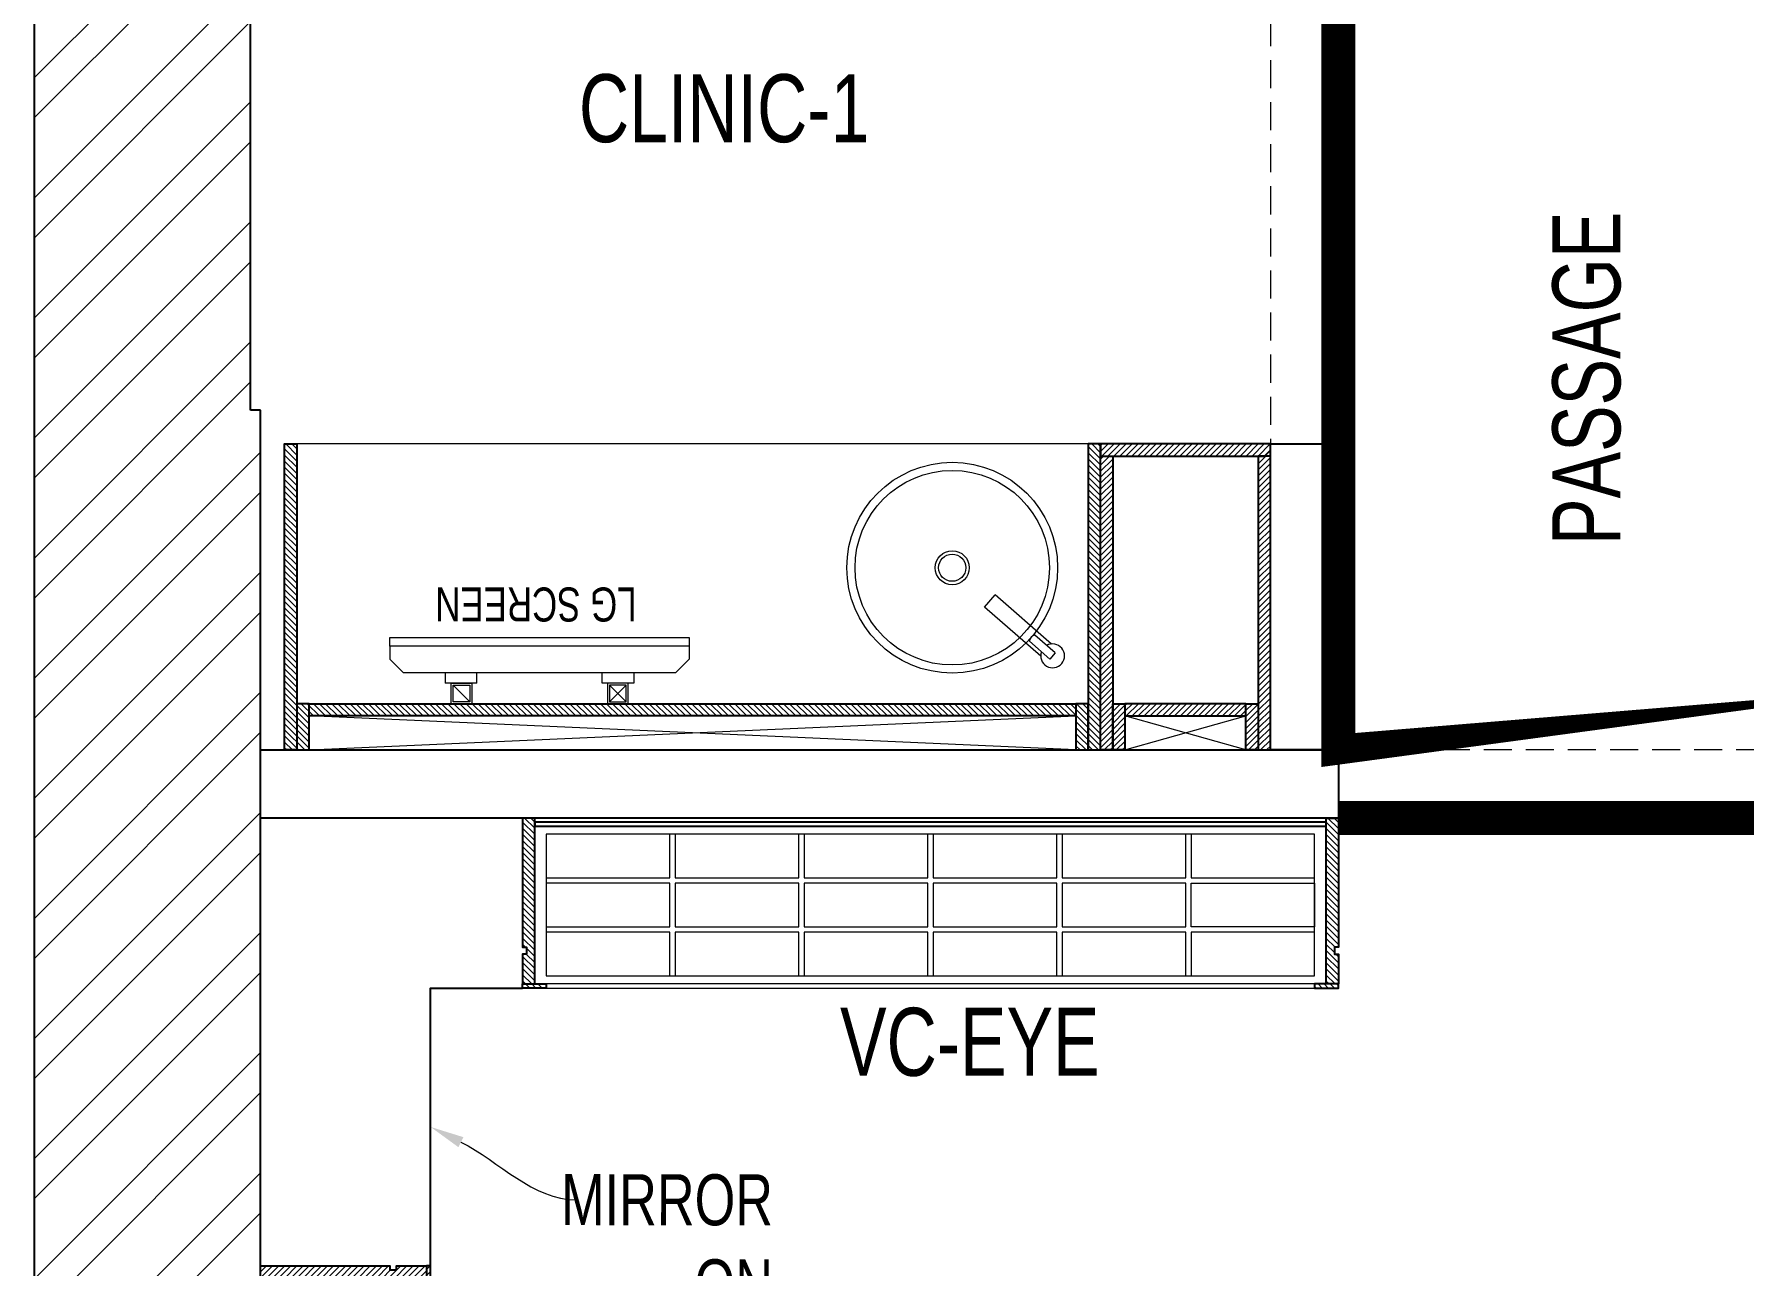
# Model space of a CAD drawing. Header units: feet. Extents: x 3148329 to 3155267, y -6063083 to -6048453.
# Drawn here: x 3148329 to 3150843, y -6052297 to -6050486 of the extents above; entities that cross this region are included whole.
import ezdxf
from ezdxf import colors
from ezdxf.entities.mleader import LeaderData, LeaderLine
from ezdxf.math import Vec2, Vec3

# ---------------------------------------------------------------- set-up
doc = ezdxf.new("R2010")
doc.units = ezdxf.units.FT
doc.header["$LTSCALE"] = 33
doc.header["$MEASUREMENT"] = 0
doc.linetypes.add('a_p6_plan_L18$0$HIDDEN', pattern=[0.375, 0.25, -0.125])
doc.linetypes.add('ACAD_ISO03W100', pattern=[30, 12, -18])
doc.layers.add('A-WALL', color=1, linetype='Continuous')
for name, color, linetype, lineweight in [('Floor-Unit', 1, 'Continuous', 13), ('LENS-DIM', 252, 'Continuous', 5), ('LENS-PARTITION', 21, 'Continuous', 25), ('LENS-TEXT', 31, 'Continuous', 5), ('LENS_CURTAIN', 5, 'a_p6_plan_L18$0$HIDDEN', 9), ('LK-FF&E WALL', 1, 'Continuous', 9), ('LK-FLUTTED FINISH', 20, 'Continuous', 30), ('LK-IT', 3, 'Continuous', 18), ('LK-TILES FINISH', 251, 'Continuous', 5), ('LN-ELEVATION-1', 81, 'Continuous', 25), ('LN-ELEVATION-2', 103, 'Continuous', 20), ('LN-ELEVATION-3', 125, 'Continuous', 18), ('LN-HATCH', 251, 'Continuous', 0), ('PLANO-TXT', 252, 'Continuous', 5), ('TV', 92, 'Continuous', 18)]:
    doc.layers.add(name, color=color, linetype=linetype, lineweight=lineweight)
doc.styles.add('LK TXT', font='GILC____.TTF', dxfattribs={"height": 100})
doc.styles.get("Standard").update_dxf_attribs({"font": 'GILC____.TTF'})
pattern_1 = [(44.99999999999998, (35858.5, -100655.3575484328), (-4.419417382415918, 4.419417382415923), [])]
pattern_2 = [(45, (7858054.083674966, 3504049.203216764), (-4.490128060534575, 4.490128060534575), [])]

# ---------------------------------------------------------------- blocks, each defined once
blk = doc.blocks.new('rtf')
at = {"color": 0, "linetype": 'ByBlock', "lineweight": -2}
for p, q in [((16412.5253540573, -172798.8148984113), (16452.40026456733, -172798.8148984113)), ((16412.5253540573, -172810.8148984113), (16412.5253540573, -172798.8148984113)), ((16412.5253540573, -172810.8148984113), (16452.40026456733, -172810.8148984113)), ((16425.26329468148, -172793.1007600746), (16535.26329468148, -172793.1007600746)), ((16535.26329468148, -172793.1007600746), (16535.26329468148, -172817.1007600746)), ((16425.26329468148, -172817.1007600746), (16535.26329468148, -172817.1007600746))]:
    blk.add_line(p, q, dxfattribs=at)
for centre, radius, start, end in [((16412.5253540573, -172805.1007600746), 17.5, 21.05058810897431, 340.9421780194656), ((16444.53660690578, -172804.8148984114), 9.891264419597851, 322.656233941354, 37.34376605891414)]:
    blk.add_arc(centre, radius, start, end, dxfattribs=at)
blk = doc.blocks.new('dsg')
at = {"color": 0, "linetype": 'ByBlock', "lineweight": -2}
for radius in [155, 143, 25, 20]:
    blk.add_circle((11491.5035008227, -171102.5847399924), radius, dxfattribs=at)
blk.add_blockref('rtf', (-5117.472106590168, 1702.9323767405), dxfattribs=at)
blk = doc.blocks.new('CLINIC - CABINET SINK')
at = {"layer": 'LN-HATCH', "ltscale": 0.5}
h = blk.add_hatch(dxfattribs=at)
h.set_pattern_fill('ANSI31', color=256, scale=2)
h.set_pattern_definition([(45, (4052861.500382861, 1708016.355767586), (-4.490128060534575, 4.490128060534575), [])])
h.paths.add_polyline_path([(-563.359543572413, 156.9999999999999), (564.640456427587, 156.9999999999999), (564.640456427587, 174.9999999999999), (-563.359543572413, 174.9999999999999)])
h.paths.add_polyline_path([(582.6404564275867, 225), (600.6404564275867, 225), (600.6404564275867, -225), (582.6404564275867, -225)])
h.paths.add_polyline_path([(564.640456427587, 225), (582.6404564275867, 225), (582.6404564275867, 156.9999999999999), (564.640456427587, 156.9999999999999)])
h.paths.add_polyline_path([(-581.359543572413, 225), (-599.359543572413, 225), (-599.359543572413, -225), (-581.359543572413, -225)])
h.paths.add_polyline_path([(-581.359543572413, 225), (-563.359543572413, 225), (-563.359543572413, 156.9999999999999), (-581.359543572413, 156.9999999999999)])
at = {"layer": 'LN-ELEVATION-1', "ltscale": 0.5}
for points in [[(-581.359543572413, 225), (-599.359543572413, 225), (-599.359543572413, -225), (-581.359543572413, -225)], [(-581.359543572413, 225), (-563.359543572413, 225), (-563.359543572413, 156.9999999999999), (-581.359543572413, 156.9999999999999)], [(564.640456427587, 225), (582.6404564275867, 225), (582.6404564275867, 156.9999999999999), (564.640456427587, 156.9999999999999)], [(582.6404564275867, 225), (600.6404564275867, 225), (600.6404564275867, -225), (582.6404564275867, -225)], [(-563.359543572413, 156.9999999999999), (564.640456427587, 156.9999999999999), (564.640456427587, 174.9999999999999), (-563.359543572413, 174.9999999999999)]]:
    blk.add_lwpolyline(points, close=True, dxfattribs=at)
at = {"layer": 'LN-ELEVATION-2', "ltscale": 0.5}
blk.add_line((582.6404564275867, -225), (-581.359543572413, -225), dxfattribs=at)
at = {"layer": 'LN-HATCH', "ltscale": 0.5}
for p, q in [((564.640456427587, 225), (-563.359543572413, 174.9999999999999)), ((-563.359543572413, 225), (564.640456427587, 174.9999999999999))]:
    blk.add_line(p, q, dxfattribs=at)
at = {"layer": 'LN-ELEVATION-3', "xscale": -1, "rotation": 41.1558274151866}
blk.add_blockref('dsg', (-103569.3304926871, 136346.6509754679), dxfattribs=at)
blk = doc.blocks.new('CLINIC SCREEN')
at = {"layer": 'TV'}
for p, q in [((-103.1090284836336, 42.85441964946222), (-127.4114311772946, 18.55201695591665)), ((-127.4114311772946, 42.85441964946222), (-103.1090284836336, 18.55201695591665)), ((102.7052824410566, 42.85441964946222), (127.007685134602, 18.55201695591665))]:
    blk.add_line(p, q, dxfattribs=at)
at = {"layer": 'TV', "ltscale": 12}
for p, q in [((-220.0000000000082, -19.41163062257681), (-200.5883693773149, 0)), ((200.5883693773149, 0), (-200.5883693773149, 0)), ((-138.5315413423604, 0), (-138.5315413423604, 15.514207008644)), ((-138.5315413423604, 15.514207008644), (-91.98892031613741, 15.514207008644)), ((-91.98892031613741, 15.514207008644), (-91.98892031613741, 0)), ((91.98892031610741, 15.514207008644), (91.98892031610741, 0)), ((91.98892031610741, 15.514207008644), (138.5315413423595, 15.514207008644)), ((138.5315413423595, 0), (138.5315413423595, 15.514207008644)), ((219.9999999999918, -19.41163062257681), (200.5883693773149, 0)), ((-220.0000000000082, -38.82326124538668), (-220.0000000000082, -19.41163062257681)), ((219.9999999999918, -38.82326124538668), (219.9999999999918, -19.41163062257681))]:
    blk.add_line(p, q, dxfattribs=at)
at = {"layer": 'TV'}
for points in [[(-130.4492315140169, 15.51421661919448), (-100.0712281470269, 15.51421661919448), (-100.0712281470269, 45.89221998606814), (-130.4492315140169, 45.89221998606814)], [(-127.4114311772946, 18.55201695591665), (-103.1090284836336, 18.55201695591665), (-103.1090284836336, 42.85441964946222), (-127.4114311772946, 42.85441964946222)], [(130.0454854713243, 15.51421661919448), (99.66748210433435, 15.51421661919448), (99.66748210433435, 45.89221998606814), (130.0454854713243, 45.89221998606814)], [(127.007685134602, 18.55201695591665), (102.7052824410566, 18.55201695591665), (102.7052824410566, 42.85441964946222), (127.007685134602, 42.85441964946222)]]:
    blk.add_lwpolyline(points, close=True, dxfattribs=at)
at = {"layer": 'TV', "ltscale": 12}
blk.add_lwpolyline([(-220.0000000000082, -51.71278328332107), (-220.0000000000082, -38.82326124538668), (219.9999999999918, -38.82326124538668), (219.9999999999918, -51.71278328332107)], close=True, dxfattribs=at)
at = {"layer": 'Floor-Unit', "color": 0, "ltscale": 2, "insert": (5.199680584678389, -100.4085774972336), "char_height": 50, "attachment_point": 5}
blk.add_mtext_dynamic_manual_height_columns('LG SCREEN', width=466.4796511627907, gutter_width=12.5, heights=[0], dxfattribs=at)
blk = doc.blocks.new('CLINIC - MOP CLOSET')
at = {"layer": 'LN-HATCH', "ltscale": 0.5}
h = blk.add_hatch(dxfattribs=at)
h.set_pattern_fill('ANSI31', color=256, scale=50, angle=360)
h.set_pattern_definition(pattern_1)
h.paths.add_polyline_path([(-106.3595435724128, 216), (-124.3595435724128, 216), (-124.3595435724128, -216), (-106.3595435724128, -216)])
h = blk.add_hatch(dxfattribs=at)
h.set_pattern_fill('ANSI31', color=256, scale=50, angle=360)
h.set_pattern_definition(pattern_1)
h.paths.add_polyline_path([(-106.3595435724128, 216), (-88.35954357241282, 216), (-88.35954357241282, 148), (-106.3595435724128, 148)])
h = blk.add_hatch(dxfattribs=at)
h.set_pattern_fill('ANSI31', color=256, scale=50, angle=360)
h.set_pattern_definition(pattern_1)
h.paths.add_polyline_path([(89.64045642758717, 216), (107.6404564275872, 216), (107.6404564275872, 148), (89.64045642758717, 148)])
h = blk.add_hatch(dxfattribs=at)
h.set_pattern_fill('ANSI31', color=256, scale=50, angle=360)
h.set_pattern_definition(pattern_1)
h.paths.add_polyline_path([(107.6404564275872, 216), (125.6404564275872, 216), (125.6404564275872, -216), (107.6404564275872, -216)])
h = blk.add_hatch(dxfattribs=at)
h.set_pattern_fill('ANSI31', color=256, scale=50, angle=360)
h.set_pattern_definition(pattern_1)
h.paths.add_polyline_path([(-88.35954357241282, 148), (89.64045642758717, 148), (89.64045642758717, 166), (-88.35954357241282, 166)])
h = blk.add_hatch(dxfattribs=at)
h.set_pattern_fill('ANSI31', color=256, scale=50, angle=360)
h.set_pattern_definition([(44.99999999999998, (35894.5, -101037.3575484328), (-4.419417382415918, 4.419417382415923), [])])
h.paths.add_polyline_path([(-115.3595435724055, -216), (-124.3595435724128, -225), (-124.3595435724128, -234), (125.6404564275872, -234), (125.6404564275872, -216)])
at = {"layer": 'LN-ELEVATION-1', "ltscale": 0.5}
for points in [[(-106.3595435724128, 216), (-124.3595435724128, 216), (-124.3595435724128, -216), (-106.3595435724128, -216)], [(-106.3595435724128, 216), (-88.35954357241282, 216), (-88.35954357241282, 148), (-106.3595435724128, 148)], [(89.64045642758717, 216), (107.6404564275872, 216), (107.6404564275872, 148), (89.64045642758717, 148)], [(107.6404564275872, 216), (125.6404564275872, 216), (125.6404564275872, -216), (107.6404564275872, -216)], [(-88.35954357241282, 148), (89.64045642758717, 148), (89.64045642758717, 166), (-88.35954357241282, 166)], [(-124.3595435724128, -225), (-124.3595435724128, -234), (125.6404564275872, -234), (125.6404564275872, -216), (-115.3595435724128, -216)]]:
    blk.add_lwpolyline(points, close=True, dxfattribs=at)
at = {"layer": 'LN-HATCH', "ltscale": 0.5}
for p, q in [((89.64045642758717, 216), (-88.35954357241282, 166)), ((-88.35954357241282, 216), (89.64045642758717, 166))]:
    blk.add_line(p, q, dxfattribs=at)
blk = doc.blocks.new('VC HD 1200')
at = {"layer": 'LN-HATCH', "ltscale": 0.5}
h = blk.add_hatch(dxfattribs=at)
h.set_pattern_fill('ANSI31', color=256, scale=2)
h.set_pattern_definition([(45, (3760859.752907088, 1795248.935917533), (-4.490128060534575, 4.490128060534575), [])])
h.paths.add_polyline_path([(-1200, 250), (-1200, 60), (-1194, 60), (-1194, 50), (-1200, 50), (-1200, 6), (-1182, 6), (-1182, 250)])
h = blk.add_hatch(dxfattribs=at)
h.set_pattern_fill('ANSI31', color=256, scale=2)
h.set_pattern_definition(pattern_2)
h.paths.add_polyline_path([(0, 250), (0, 60), (-6, 60), (-6, 50), (0, 50), (0, 6), (-18, 6), (-18, 250)])
h = blk.add_hatch(dxfattribs=at)
h.set_pattern_fill('ANSI31', color=256, scale=2)
h.set_pattern_definition([(45, (7858047.083674965, 3504049.203216764), (-4.490128060534575, 4.490128060534575), [])])
h.paths.add_polyline_path([(-1165, 6), (-1165, 0), (-1200, 0), (-1200, 6)])
h = blk.add_hatch(dxfattribs=at)
h.set_pattern_fill('ANSI31', color=256, scale=2)
h.set_pattern_definition(pattern_2)
h.paths.add_polyline_path([(-28, 6), (-28, 0), (0, 0), (0, 6)])
at = {"layer": 'LN-ELEVATION-1', "ltscale": 0.5}
for points in [[(-1200, 250), (-1200, 60), (-1194, 60), (-1194, 50), (-1200, 50), (-1200, 6), (-1182, 6), (-1182, 250)], [(-18, 238), (-1182, 238), (-1182, 244), (-18, 244)], [(0, 250), (0, 60), (-6, 60), (-6, 50), (0, 50), (0, 6), (-18, 6), (-18, 250)], [(-1165, 6), (-1165, 0), (-1200, 0), (-1200, 6)], [(-35, 6), (-35, 0), (0, 0), (0, 6)]]:
    blk.add_lwpolyline(points, close=True, dxfattribs=at)
at = {"layer": 'LN-ELEVATION-3', "ltscale": 0.5}
for p, q in [((-1182, 250), (-18, 250)), ((-1165, 6), (-35, 6)), ((-35, 0), (-1165, 0))]:
    blk.add_line(p, q, dxfattribs=at)
for points in [[(-1165.000000000465, 226), (-35, 226), (-35, 18), (-1165.000000000465, 18)], [(-1165.000000000465, 226), (-983.3333333334886, 226), (-983.3333333334886, 162), (-1165.000000000465, 162)], [(-975.3333333334886, 226), (-793.6666666665112, 226), (-793.6666666665112, 162), (-975.3333333334886, 162)], [(-785.6666666665112, 226), (-603.9999999995342, 226), (-603.9999999995342, 162), (-785.6666666665112, 162)], [(-595.9999999995342, 226), (-414.3333333325572, 226), (-414.3333333325572, 162), (-595.9999999995342, 162)], [(-406.3333333325572, 226), (-224.6666666655801, 226), (-224.6666666655801, 162), (-406.3333333325572, 162)], [(-216.6666666655801, 226), (-34.99999999860302, 226), (-34.99999999860302, 162), (-216.6666666655801, 162)], [(-1165.000000000465, 90), (-983.3333333334886, 90), (-983.3333333334886, 154), (-1165.000000000465, 154)], [(-975.3333333334886, 154), (-793.6666666665112, 154), (-793.6666666665112, 90), (-975.3333333334886, 90)], [(-785.6666666665112, 154), (-603.9999999995342, 154), (-603.9999999995342, 90), (-785.6666666665112, 90)], [(-595.9999999995342, 154), (-414.3333333325572, 154), (-414.3333333325572, 90), (-595.9999999995342, 90)], [(-406.3333333325572, 154), (-224.6666666655801, 154), (-224.6666666655801, 90), (-406.3333333325572, 90)], [(-216.6666666655801, 154), (-34.99999999860302, 154), (-34.99999999860302, 90), (-216.6666666655801, 90)], [(-1165.000000000465, 82), (-983.3333333334886, 82), (-983.3333333334886, 18), (-1165.000000000465, 18)], [(-975.3333333334886, 82), (-793.6666666665112, 82), (-793.6666666665112, 18), (-975.3333333334886, 18)], [(-785.6666666665112, 82), (-603.9999999995342, 82), (-603.9999999995342, 18), (-785.6666666665112, 18)], [(-595.9999999995342, 82), (-414.3333333325572, 82), (-414.3333333325572, 18), (-595.9999999995342, 18)], [(-406.3333333325572, 82), (-224.6666666655801, 82), (-224.6666666655801, 18), (-406.3333333325572, 18)], [(-216.6666666655801, 82), (-34.99999999860302, 82), (-34.99999999860302, 18), (-216.6666666655801, 18)]]:
    blk.add_lwpolyline(points, close=True, dxfattribs=at)
blk = doc.blocks.new('A$C833728e1')
at = {"layer": 'LN-HATCH'}
h = blk.add_hatch(dxfattribs=at)
h.set_pattern_fill('ANSI32', color=256, scale=333, angle=180)
h.set_pattern_definition([(225, (-6260930.089527684, 5280203.047569703), (88.29995930067012, -88.29995930067015), []), (225, (-6260988.95616712, 5280203.047569703), (88.29995930067012, -88.29995930067015), [])])
h.paths.add_polyline_path([(451.8375043282285, 5375.317361555062), (-2898.605064523406, 5375.317361555062), (-2898.605064523406, -6793.621403028257), (-2178.784073029645, -6793.621403028257), (-2178.784073029645, -6677.290843353607), (-2565.710856786929, -6677.290843353607), (-2565.710856786929, 467.9687234135344), (-2565.710856786929, 2676.502928791568), (-2565.710856786929, 2789.756386074238), (-2580.419116056524, 2789.756386074238), (-2580.419116056524, 5090.091657181271), (451.8375043282285, 5090.091657181271)])
at = {"layer": 'A-WALL'}
for p, q in [((-2898.605064523406, 5375.317361555062), (-2898.605064523406, -6793.621403028257)), ((-2580.419116056524, 2789.756386074238), (-2580.419116056524, 5090.091657181271)), ((-2565.710856786929, 2789.756386074238), (-2580.419116056524, 2789.756386074238)), ((-2565.710856786929, 2676.502928791568), (-2565.710856786929, 2789.756386074238)), ((-2565.710856786929, 467.9687234135344), (-2565.710856786929, 2676.502928791568))]:
    blk.add_line(p, q, dxfattribs=at)

msp = doc.modelspace()

# ---------------------------------------------------------------- linework, layer by layer
at = {"layer": 'LENS-PARTITION'}
for points in [[(3150246.701858151, -6051538.732241564), (3150146.701858152, -6051538.732241564), (3150146.701858152, -6051088.732241565), (3150246.701858151, -6051088.732241565)], [(3150246.701858151, -6051638.732241563), (3148661.410117421, -6051638.732241563), (3148661.410117421, -6051538.732241564), (3150246.701858151, -6051538.732241564)]]:
    msp.add_lwpolyline(points, close=True, dxfattribs=at)
msp.add_lwpolyline([(3148911.41011742, -6052297.118417828), (3148911.41011742, -6051888.732241565), (3149046.70185815, -6051888.732241565)], dxfattribs=at)
at = {"layer": 'LENS_CURTAIN', "ltscale": 5}
for points in [[(3150246.701858152, -6051088.732241566), (3150246.701858152, -6050338.732241565), (3150146.701858152, -6050338.732241565), (3150146.701858152, -6051088.732241566)], [(3150996.701858151, -6051538.732241565), (3150246.701858151, -6051538.732241565), (3150246.701858151, -6051638.732241565), (3150996.701858151, -6051638.732241565)]]:
    msp.add_lwpolyline(points, close=True, dxfattribs=at)
at = {"layer": 'LK-FLUTTED FINISH', "linetype": 'ACAD_ISO03W100', "ltscale": 0.05, "const_width": 50}
msp.add_lwpolyline([(3154075.430685037, -6051638.732241563), (3150246.701858151, -6051638.732241565)], dxfattribs=at)
at = {"layer": 'LK-TILES FINISH', "color": 212, "linetype": 'ACAD_ISO03W100', "ltscale": 0.05, "const_width": 50}
msp.add_lwpolyline([(3150996.701858152, -6051088.732241565), (3150996.701858151, -6051538.732241565), (3150246.701858151, -6051538.732241564), (3150246.77130143, -6050338.732241565), (3150996.701858151, -6050338.732241564)], dxfattribs=at)

# ---------------------------------------------------------------- block references
at = {"layer": 'LENS-DIM', "color": 2}
msp.add_blockref('A$C833728e1', (3151227.120974207, -6053828.823898745), dxfattribs=at)
at = {"layer": 'LK-FF&E WALL', "xscale": -1}
for name, p, rotation in [('CLINIC - CABINET SINK', (3149296.061401724, -6051313.732241565), 180), ('VC HD 1200', (3148911.41011742, -6053497.118417829), 90)]:
    msp.add_blockref(name, p, dxfattribs=dict(at, rotation=rotation))
at = {"layer": 'LK-FF&E WALL', "rotation": 180}
msp.add_blockref('CLINIC - MOP CLOSET', (3150022.34231458, -6051322.732241565), dxfattribs=at)
at = {"layer": 'LK-FF&E WALL', "xscale": -1}
msp.add_blockref('VC HD 1200', (3149046.70185815, -6051888.732241565), dxfattribs=at)
at = {"layer": 'LK-IT', "rotation": 180}
msp.add_blockref('CLINIC SCREEN', (3149071.701858152, -6051424.840021589), dxfattribs=at)

# ---------------------------------------------------------------- texts
at = {"layer": 'LENS-TEXT', "color": 0, "linetype": 'Continuous', "ltscale": 3, "insert": (3149343.170841397, -6050595.826905142), "char_height": 100, "attachment_point": 5, "style": 'LK TXT'}
msp.add_mtext_dynamic_manual_height_columns('CLINIC-1', width=1099.486866972408, gutter_width=0.9999999999999992, heights=[0], dxfattribs=at)
at = {"layer": 'LENS-TEXT', "color": 0, "linetype": 'Continuous', "ltscale": 3, "insert": (3150612.054465308, -6050992.215488591), "char_height": 99.99999999999991, "attachment_point": 5, "rotation": 89.99999999999993, "style": 'LK TXT'}
msp.add_mtext_dynamic_manual_height_columns('PASSAGE', width=1099.486866972408, gutter_width=0.9999999999999989, heights=[0], dxfattribs=at)
at = {"layer": 'PLANO-TXT', "linetype": 'Continuous', "ltscale": 3, "insert": (3149704.516234749, -6051968.509416476), "char_height": 100, "width": 244.6773255813953, "attachment_point": 5, "style": 'LK TXT'}
msp.add_mtext('\\pt0;VC-EYE', dxfattribs=at)

# ---------------------------------------------------------------- leaders
at = {"layer": 'LENS-TEXT', "color": 0, "linetype": 'Continuous', "ltscale": 3}
ml = msp.add_multileader_mtext('Standard', dxfattribs=at)
ml.set_content('\\pxqr,t3;{\\C0;MIRROR ON SITE}', color=1)
ml.set_leader_properties(color=256, linetype='ByLayer', lineweight=-1)
ml.build(insert=Vec2(0, 0))
ml.multileader.update_dxf_attribs({"leader_type": 2, "dogleg_length": 0.36, "arrow_head_size": 50})
ctx = ml.context
ctx.base_point, ctx.char_height, ctx.arrow_head_size, ctx.landing_gap_size, ctx.plane_origin, ctx.plane_x_axis, ctx.plane_y_axis = Vec3(3149125.477019667, -6052200.335986165, 1804.966150034001), 75, 50, 0.09, Vec3(3155622.120633789, -6054010.823327371, 1804.966150034001), Vec3(0.9999993982722358, -0.0010970210418018), Vec3(0.0010970210418018, 0.9999993982722358)
notes = []
notes.append((ctx, [(1, (1, 1, 0), (3149125.117019884, -6052200.335591238, 1804.966150034001), (0.9999993982722358, -0.0010970210418018), 0.3600000000000003, [(1, [(3148911.41011742, -6052092.925329697, 1804.966150034001)], 0, [])])]))
ctx.mtext.insert, ctx.mtext.text_direction, ctx.mtext.rotation, ctx.mtext.width, ctx.mtext.flow_direction = Vec3(3149125.608696048, -6052162.345555432, 1804.966150034001), Vec3(0.9999993982722358, -0.0010970210418018), 6.282088285917748, 289.5442082885826, 5
for ctx, leaders in notes:
    for number, flags, end, landing, length, lines in leaders:
        leader = LeaderData()
        leader.index, (leader.has_last_leader_line, leader.has_dogleg_vector, leader.attachment_direction) = number, flags
        leader.last_leader_point, leader.dogleg_vector, leader.dogleg_length = Vec3(end), Vec3(landing), length
        for number, points, colour, breaks in lines:
            line = LeaderLine()
            line.index, line.vertices, line.color, line.breaks = number, Vec3.list(points), colors.encode_raw_color(colour), breaks
            leader.lines.append(line)
        ctx.leaders.append(leader)

doc.saveas('drawing.dxf')
